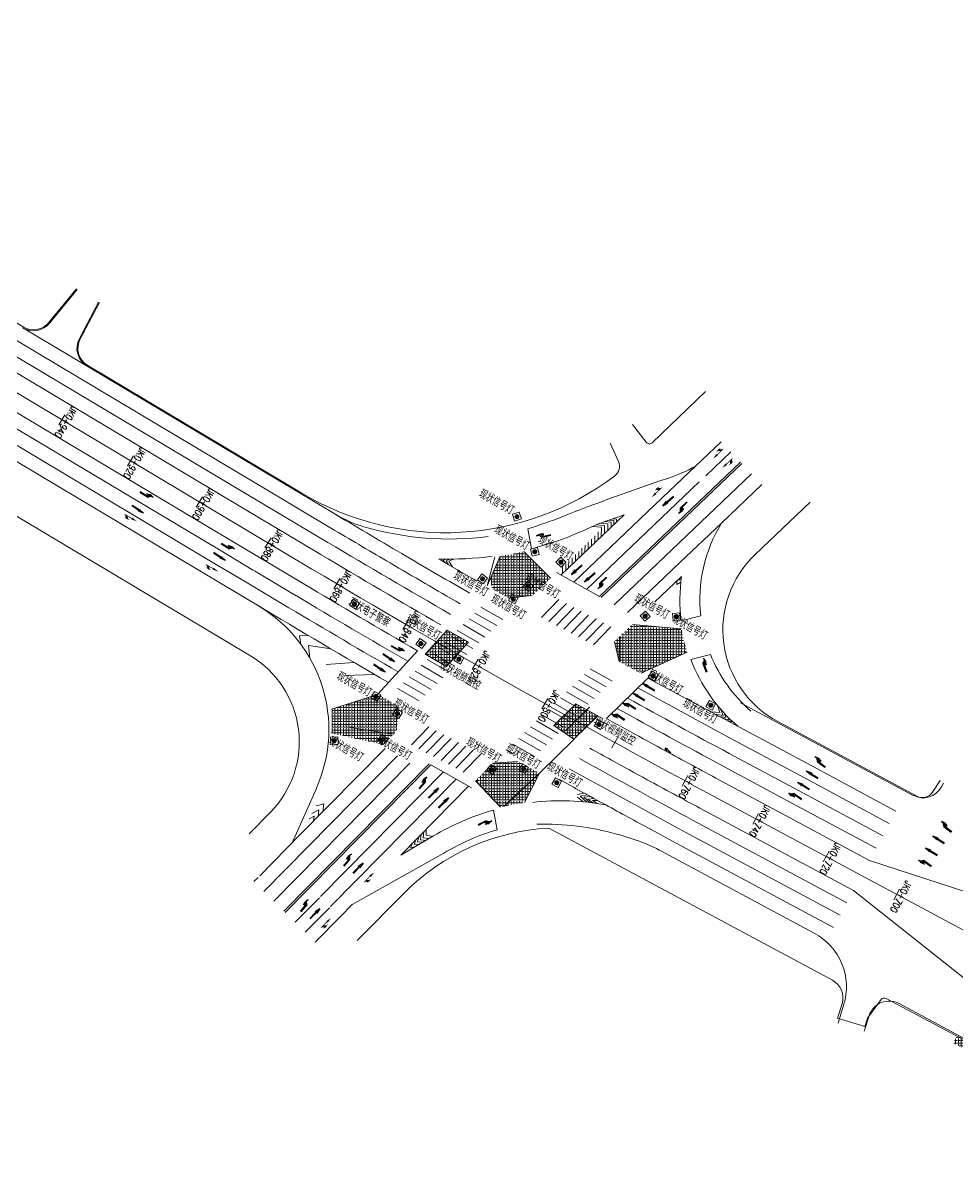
# Model space of a CAD drawing. Header units: millimetres. Extents: x 523446 to 528898, y 388189 to 392165.
# Drawn here: x 527887.4 to 528120.9, y 388960.8 to 389244 of the extents above; entities that cross this region are included whole.
import ezdxf
from ezdxf.enums import TextEntityAlignment as Align

# ---------------------------------------------------------------- set-up
doc = ezdxf.new("R2010")
doc.units = ezdxf.units.MM
doc.linetypes.add('ACAD_ISO04W100', pattern=[30, 24, -3, 0, -3])
doc.linetypes.add('CONTINOUS', pattern=[0])
for name, color, linetype, lineweight in [('0-现状交通设施2018', 7, 'Continuous', 0), ('0-现状信号灯', 7, 'Continuous', 40), ('xubx地面', 7, 'CONTINOUS', 40), ('人行横道', 7, 'Continuous', 30)]:
    doc.layers.add(name, color=color, linetype=linetype, lineweight=lineweight)
for name, color, linetype in [('JQDD-标注路线桩号', 7, 'Continuous'), ('MEDS道路平面中线-JQDD', 7, 'Continuous'), ('N', 3, 'Continuous'), ('xucdx', 6, 'Continuous'), ('xu人行横道', 7, 'CONTINOUS'), ('交通工程', 7, 'Continuous'), ('车行道边线', 5, 'ACAD_ISO04W100')]:
    doc.layers.add(name, color=color, linetype=linetype)
doc.layers.add('PP-COM', color=7, linetype='Continuous', plot=False)
doc.styles.add('HZTXT_S', font='TXT_S.shx', dxfattribs={"width": 0.75, "bigfont": 'HZTXT.shx'})
doc.styles.add('MEDS', font='TXT_S.SHX', dxfattribs={"width": 0.75, "bigfont": 'hztxt.shx'})
pattern_1 = [(0, (0, 0), (0, 0.6985), [0.508, -0.1905]), (90, (0, 0), (-0.6985, 4e-17), [0.508, -0.1905])]

# ---------------------------------------------------------------- blocks, each defined once
blk = doc.blocks.new('A$C400D5A37')
at = {"layer": 'N'}
blk.add_hatch(color=7, dxfattribs=at).paths.add_polyline_path([(1.25, 0), (0, 0.31), (0.78, 0.31), (1.64, 1.17), (4.68, 1.18), (4.69, 0.95), (2.34, 0.94), (1.72, 0.31), (2.42, 0.32)])
at = {"layer": 'N', "color": 7}
for p, q in [((0, 0.31), (0.78, 0.31)), ((1.25, 0), (0, 0.31)), ((1.64, 1.17), (0.78, 0.31)), ((2.42, 0.32), (1.25, 0)), ((1.64, 1.17), (4.68, 1.18)), ((2.34, 0.94), (1.72, 0.31)), ((1.72, 0.31), (2.42, 0.32)), ((2.34, 0.94), (4.69, 0.95))]:
    blk.add_line(p, q, dxfattribs=at)
blk = doc.blocks.new('A$C0B7F7BA9')
at = {"layer": 'N'}
blk.add_hatch(color=7, dxfattribs=at).paths.add_polyline_path([(2.85, 0.7), (2.82, 0.47), (0.03, 0.77), (0, 0.54), (2.8, 0.23), (2.77, 0), (4.67, 0.14)])
at = {"layer": 'N', "color": 7}
for p, q in [((2.8, 0.23), (0, 0.54)), ((2.82, 0.47), (0.03, 0.77)), ((2.28, 0.25), (2.52, 0.27)), ((2.98, 0.31), (2.75, 0.29)), ((4.67, 0.14), (2.77, 0)), ((4.67, 0.14), (2.85, 0.7))]:
    blk.add_line(p, q, dxfattribs=at)
blk = doc.blocks.new('A$C6C6F1A49')
blk.add_lwpolyline([(-13.4, 18.6), (-13.4, 12.4)])
at = {"layer": 'PP-COM'}
for p, q in [((-22.4, 10.6), (-20.1, 10.6)), ((-19, -2.9), (-22.4, 10.6)), ((-20.1, 10.6), (-20.1, 14.7)), ((-19, -2.9), (-15.6, 10.6)), ((-17.9, 10.6), (-17.9, 12.4)), ((-15.6, 10.6), (-17.9, 10.6))]:
    blk.add_line(p, q, dxfattribs=at)
for centre, radius, start, end in [((-15.6, 14.7), 4.5, 90, 180), ((-15.6, 12.4), 2.25, 90, 180), ((-15.6, 14.7), 4.5, 60, 90), ((-15.6, 12.4), 2.25, 0, 90)]:
    blk.add_arc(centre, radius, start, end, dxfattribs=at)
blk = doc.blocks.new('7')
at = {"layer": '0-现状信号灯', "linetype": 'Continuous', "lineweight": 0, "ltscale": 0.005}
for p, q in [((525414.9, 388753.36), (525416.62, 388753.9)), ((525415.44, 388751.64), (525414.9, 388753.36)), ((525415.94, 388753.28), (525415.56, 388752.55)), ((525416.18, 388753.26), (525415.71, 388752.36)), ((525416.37, 388753.15), (525415.92, 388752.27)), ((525416.51, 388752.92), (525416.18, 388752.28)), ((525416.62, 388753.9), (525417.16, 388752.19)), ((525417.16, 388752.19), (525415.44, 388751.64))]:
    blk.add_line(p, q, dxfattribs=at)
blk.add_ellipse((525416.02, 388752.77), major_axis=(0.365, 0.365), ratio=1, start_param=3.156470216024712, end_param=9.439655523204298, dxfattribs=at)

msp = doc.modelspace()

# ---------------------------------------------------------------- hatches: boundary and pattern name
at = {"layer": 'xu人行横道', "linetype": 'ByBlock', "lineweight": 0}
h = msp.add_hatch(dxfattribs=at)
h.set_pattern_fill('ANGLE', color=8, scale=0.1, style=0)
h.set_pattern_definition(pattern_1)
h.paths.add_polyline_path([(528012.63, 389111.88, -0.018314), (528006.73, 389110.74), (528004.22, 389105.06), (528004.66, 389102.62, 0.00048), (528008.8, 389100.25), (528014.72, 389100.9), (528019.27, 389105.23)])
h.paths.add_polyline_path([(528017.76, 389103.45), (528016.57, 389102.31), (528014.49, 389104.47), (528015.68, 389105.61)], flags=25)
h.paths.add_polyline_path([(528011.08, 389106.88), (528009.45, 389106.67), (528009.07, 389109.65), (528010.7, 389109.86)], flags=24)
h = msp.add_hatch(dxfattribs=at)
h.set_pattern_fill('ANGLE', color=8, scale=0.1, style=0)
h.set_pattern_definition(pattern_1)
h.paths.add_polyline_path([(528053.44, 389086.74, -0.019375), (528052.55, 389089.87), (528044.11, 389087.81), (528039.16, 389082.94), (528041.93, 389081.46)])
h.paths.add_polyline_path([(528051.98, 389092.56), (528039.77, 389093.69), (528037.5, 389091.53), (528044.11, 389087.81), (528052.55, 389089.87, -0.016374)])
h.paths.add_polyline_path([(528044.11, 389087.81), (528037.5, 389091.53), (528035.34, 389089.46, 0.011925), (528035.23, 389089.36), (528036.43, 389084.41), (528039.16, 389082.94)])
h = msp.add_hatch(dxfattribs=at)
h.set_pattern_fill('ANGLE', color=8, scale=0.1, style=0)
h.set_pattern_definition(pattern_1)
h.paths.add_polyline_path([(527993.43, 389092.28), (527998.75, 389089.21), (527993.24, 389083.15), (527987.93, 389086.22)])
h = msp.add_hatch(dxfattribs=at)
h.set_pattern_fill('ANGLE', color=8, scale=0.1, style=0)
h.set_pattern_definition([(0, (0, 0), (0, 0.6985), [0.508, -0.1905]), (90, (0, 0), (-0.6985, 4e-17), [0.508, -0.1905])])
h.paths.add_polyline_path([(527973.88, 389069.29), (527979.66, 389065.86), (527980.75, 389066.97), (527981.43, 389073.13, -0.000305), (527978.77, 389074.67)])
h.paths.add_polyline_path([(527973.88, 389069.29), (527978.77, 389074.67, -0.000305), (527976.11, 389076.2), (527976.08, 389076.17), (527964.58, 389072.48, -0.020295), (527964.65, 389069.48)])
h.paths.add_polyline_path([(527973.88, 389069.29), (527964.65, 389069.48, -0.020295), (527964.47, 389066.48), (527977.5, 389063.67), (527979.66, 389065.86)])
h = msp.add_hatch(dxfattribs=at)
h.set_pattern_fill('ANGLE', color=8, scale=0.1, style=0)
h.set_pattern_definition(pattern_1)
h.paths.add_polyline_path([(528025.58, 389073.8), (528031.12, 389070.83), (528025.12, 389064.98), (528020.13, 389068.44)])
h = msp.add_hatch(dxfattribs=at)
h.set_pattern_fill('ANGLE', color=8, scale=0.1, style=0)
h.set_pattern_definition(pattern_1)
h.paths.add_polyline_path([(528006.81, 389048.03, -0.024562), (528012.78, 389049.21), (528016.53, 389056.5), (528010.99, 389059.47), (528004.85, 389059.01), (528000.49, 389054.59)])
h.paths.add_polyline_path([(528011.19, 389054.3), (528010.03, 389055.48), (528012.17, 389057.58), (528013.33, 389056.4)], flags=24)
h = msp.add_hatch(dxfattribs=at)
h.set_pattern_fill('ANGLE', color=8, scale=0.1, style=0)
h.set_pattern_definition(pattern_1)
h.paths.add_polyline_path([(528155.18, 388970.24), (528156.12, 388972), (528120.87, 388990.91), (528119.93, 388989.14)])
at = {"layer": '交通工程', "linetype": 'ByBlock', "lineweight": 0}
for color, points in [(7, [(528059.91, 389135.09), (528061.1, 389135.89), (528060.97, 389136.01), (528062.48, 389137.49), (528062.36, 389137.61), (528062.19, 389137.45), (528061.53, 389137.46), (528061.91, 389137.82), (528061.12, 389137.38), (528060.61, 389136.56), (528061.03, 389136.97), (528061.69, 389136.96), (528060.85, 389136.14), (528060.73, 389136.26)]), (7, [(528062.2, 389132.78), (528063.04, 389133.93), (528063.16, 389133.8), (528064.71, 389135.24), (528064.83, 389135.11), (528064.66, 389134.95), (528064.63, 389134.28), (528065.02, 389134.64), (528064.54, 389133.87), (528063.69, 389133.41), (528064.12, 389133.81), (528064.14, 389134.47), (528063.28, 389133.67), (528063.4, 389133.54)]), (7, [(528044.55, 389125.43), (528045.74, 389126.22), (528045.62, 389126.35), (528047.13, 389127.82), (528047.01, 389127.95), (528046.84, 389127.78), (528046.18, 389127.79), (528046.55, 389128.16), (528045.76, 389127.71), (528045.25, 389126.89), (528045.67, 389127.3), (528046.33, 389127.29), (528045.5, 389126.47), (528045.37, 389126.6)]), (3, [(527915.86, 389119.45), (527914.78, 389120.38), (527914.69, 389120.23), (527912.86, 389121.28), (527912.77, 389121.13), (527912.98, 389121.01), (527913.15, 389120.37), (527912.69, 389120.64), (527913.34, 389119.99), (527914.27, 389119.73), (527913.76, 389120.02), (527913.59, 389120.66), (527914.6, 389120.07), (527914.51, 389119.92)]), (3, [(527915.86, 389119.45), (527914.78, 389120.38), (527914.69, 389120.23), (527912.86, 389121.28), (527912.77, 389121.13), (527912.98, 389121.01), (527913.15, 389120.37), (527912.69, 389120.64), (527913.34, 389119.99), (527914.27, 389119.73), (527913.76, 389120.02), (527913.59, 389120.66), (527914.6, 389120.07), (527914.51, 389119.92)]), (3, [(527915.86, 389119.45), (527914.78, 389120.38), (527914.69, 389120.23), (527912.86, 389121.28), (527912.77, 389121.13), (527912.98, 389121.01), (527913.15, 389120.37), (527912.69, 389120.64), (527913.34, 389119.99), (527914.27, 389119.73), (527913.76, 389120.02), (527913.59, 389120.66), (527914.6, 389120.07), (527914.51, 389119.92)]), (7, [(527915.86, 389119.45), (527914.78, 389120.38), (527914.69, 389120.23), (527912.86, 389121.28), (527912.77, 389121.13), (527912.98, 389121.01), (527913.15, 389120.37), (527912.69, 389120.64), (527913.34, 389119.99), (527914.27, 389119.73), (527913.76, 389120.02), (527913.59, 389120.66), (527914.6, 389120.07), (527914.51, 389119.92)]), (7, [(527936.22, 389106.89), (527935.14, 389107.82), (527935.05, 389107.67), (527933.22, 389108.72), (527933.13, 389108.57), (527933.34, 389108.45), (527933.51, 389107.81), (527933.05, 389108.08), (527933.7, 389107.43), (527934.62, 389107.17), (527934.12, 389107.46), (527933.95, 389108.1), (527934.96, 389107.52), (527934.87, 389107.36)]), (7, [(527975.19, 389031.73), (527974, 389030.94), (527974.12, 389030.81), (527972.61, 389029.34), (527972.73, 389029.22), (527972.9, 389029.38), (527973.56, 389029.37), (527973.18, 389029), (527973.98, 389029.45), (527974.49, 389030.27), (527974.07, 389029.86), (527973.4, 389029.87), (527974.24, 389030.69), (527974.37, 389030.56)]), (7, [(527964.41, 389020.34), (527963.22, 389019.55), (527963.34, 389019.42), (527961.83, 389017.95), (527961.95, 389017.82), (527962.12, 389017.99), (527962.79, 389017.98), (527962.41, 389017.61), (527963.2, 389018.05), (527963.71, 389018.88), (527963.29, 389018.47), (527962.63, 389018.48), (527963.47, 389019.29), (527963.59, 389019.17)])]:
    msp.add_hatch(color=color, dxfattribs=at).paths.add_polyline_path(points)

# ---------------------------------------------------------------- linework, layer by layer
at = {"layer": 'JQDD-标注路线桩号', "color": 7, "linetype": 'ByBlock', "lineweight": 0}
for p, q in [((527897.92, 389146.07), (527896.38, 389143.5)), ((527915.09, 389135.83), (527913.56, 389133.26)), ((527932.27, 389125.59), (527930.74, 389123.01)), ((527949.45, 389115.35), (527947.91, 389112.77)), ((527966.63, 389105.12), (527965.1, 389102.53)), ((527983.87, 389095), (527982.36, 389092.4)), ((528001.19, 389085.02), (527999.7, 389082.41)), ((528018.58, 389075.18), (528017.12, 389072.56)), ((528036.06, 389065.48), (528034.61, 389062.85)), ((528053.61, 389055.91), (528052.19, 389053.27)), ((528071.23, 389046.46), (528069.81, 389043.81)), ((528088.86, 389037.01), (528087.44, 389034.36)), ((528106.48, 389027.56), (528105.07, 389024.91))]:
    msp.add_line(p, q, dxfattribs=at)
at = {"layer": 'MEDS道路平面中线-JQDD', "color": 4, "linetype": 'ByBlock', "lineweight": 0}
for p, q in [((527959.66, 389107.51), (527730.75, 389244)), ((528188.4, 388981.93), (528058.58, 389051.54))]:
    msp.add_line(p, q, dxfattribs=at)
at = {"layer": 'MEDS道路平面中线-JQDD', "color": 233, "linetype": 'ByBlock', "lineweight": 0}
msp.add_arc((529239.98, 391254.79), 2500, 239.19424, 241.79934, dxfattribs=at)
at = {"layer": 'xubx地面', "color": 7, "linetype": 'ByBlock', "lineweight": 0}
for p, q in [((527942.69, 389122.58), (527768.77, 389226.28)), ((527938.34, 389115.28), (527763.56, 389219.49)), ((527894.13, 389168.98), (527900.99, 389177.38)), ((527906.35, 389174.21), (527901.54, 389165.14)), ((527965.66, 389121.11), (527903.49, 389158.18)), ((528061.9, 389139.3), (528055.53, 389133.22)), ((528056.45, 389129.26), (528028.3, 389102.44)), ((528072.08, 389128.62), (528061.98, 389119)), ((528047.18, 389125.27), (528025.11, 389104.23)), ((528037.7, 389121.07), (528021.92, 389106.03)), ((528032.18, 389119.15), (528037.7, 389121.07)), ((528031.99, 389117.95), (528029.63, 389118.13)), ((528032.75, 389118.36), (528030.66, 389118.57)), ((528033.59, 389118.8), (528031.63, 389118.95)), ((528031.99, 389117.95), (528031.91, 389115.55)), ((528032.75, 389118.36), (528032.76, 389116.34)), ((528034.42, 389119.25), (528032.81, 389119.36)), ((528033.59, 389118.8), (528033.6, 389117.14)), ((528035.12, 389119.62), (528033.82, 389119.72)), ((528034.42, 389119.25), (528034.43, 389117.94)), ((528035.76, 389119.96), (528034.73, 389120.03)), ((528035.12, 389119.62), (528035.13, 389118.62)), ((528035.76, 389119.96), (528035.76, 389119.22)), ((528014.53, 389112.6), (528013.57, 389117.57)), ((528030.36, 389115.79), (528030.37, 389114.07)), ((528031.16, 389116.84), (528031.18, 389114.85)), ((528027.11, 389112.71), (528027.12, 389110.99)), ((528027.92, 389113.47), (528027.86, 389111.69)), ((528028.7, 389114.2), (528028.71, 389112.48)), ((528029.53, 389115), (528029.54, 389113.28)), ((528023.86, 389109.61), (528023.8, 389107.83)), ((528024.65, 389110.34), (528024.66, 389108.62)), ((528025.48, 389111.14), (528025.49, 389109.42)), ((528026.31, 389111.93), (528026.32, 389110.21)), ((528031.49, 389100.65), (528020.78, 389106.67)), ((528022.3, 389108.12), (528022.27, 389106.36)), ((528023.06, 389108.84), (528023.07, 389107.13)), ((528051.93, 389094.61), (528056.82, 389095.83)), ((527976.08, 389076.17), (527986.02, 389087.1)), ((527970.2, 389084.16), (527963.24, 389083.64)), ((528054.36, 389084.91), (528059.25, 389086.14)), ((527975.32, 389081.17), (527967.85, 389080.95)), ((528033.28, 389070.15), (528043.59, 389080.28)), ((528068.85, 389066.74), (528043.59, 389080.28)), ((528082.91, 389055.23), (528065.55, 389064.54)), ((528081.26, 389052.15), (528063.9, 389061.45)), ((527999.5, 389052.85), (527989.37, 389058.62)), ((527992.51, 389056.83), (527961.81, 389025.67)), ((528079.6, 389049.06), (528062.24, 389058.37)), ((527995.66, 389055.04), (527964.31, 389023.21)), ((528098.97, 389034.7), (528060.59, 389055.29)), ((528005.01, 389047.29), (528005.97, 389042.37)), ((528094.95, 389027.21), (528056.57, 389047.79)), ((528085.18, 389016.57), (528047.9, 389036.56)), ((527946.19, 389030.47), (527945.17, 389029.43)), ((527969.72, 389023.72), (527966.8, 389020.75)), ((527966.8, 389020.75), (527960.48, 389014.34)), ((528177.18, 388961), (528106.38, 388998.96)), ((528092.52, 388998.56), (528091.12, 388994.09)), ((528098.89, 388995.91), (528097.67, 388992.03))]:
    msp.add_line(p, q, dxfattribs=at)
at = {"layer": 'xubx地面', "color": 7, "linetype": 'ByBlock', "lineweight": 0, "ltscale": 5}
for p, q in [((527936.55, 389112.27), (527761.77, 389216.49)), ((527934.76, 389109.26), (527759.97, 389213.48)), ((527946.28, 389128.59), (527816.85, 389205.76)), ((527944.49, 389125.58), (527815.06, 389202.76)), ((527903.49, 389158.18), (527887.38, 389167.79)), ((527946.31, 389098.3), (527868.12, 389144.92)), ((528064.32, 389136.76), (528058.09, 389130.83)), ((528055.53, 389133.22), (528047.18, 389125.27)), ((528069.49, 389131.33), (528035.14, 389098.59)), ((527965.42, 389117.18), (527946.28, 389128.59)), ((527944.49, 389125.58), (527963.63, 389114.17)), ((528061.98, 389119), (528051.62, 389109.12)), ((527945.08, 389107.18), (527936.55, 389112.27)), ((527942.8, 389104.47), (527934.76, 389109.26)), ((528084.56, 389058.31), (528068.85, 389066.74)), ((527981.05, 389060.86), (527947.66, 389026.98)), ((527984.14, 389059.02), (527950.15, 389024.52)), ((528105.59, 389047.04), (528084.56, 389058.31)), ((528103.93, 389043.96), (528082.91, 389055.23)), ((528102.28, 389040.87), (528081.26, 389052.15)), ((528100.62, 389037.79), (528079.6, 389049.06)), ((528093.3, 389024.13), (528054.92, 389044.71)), ((528091.65, 389021.04), (528053.26, 389041.63)), ((527956.73, 389041.17), (527946.6, 389030.89)), ((528089.99, 389017.96), (528051.61, 389038.54)), ((527961.52, 389025.37), (527955.5, 389019.26)), ((527964.01, 389022.91), (527957.99, 389016.8))]:
    msp.add_line(p, q, dxfattribs=at)
at = {"layer": 'xubx地面', "color": 2, "linetype": 'ByBlock', "lineweight": 0}
for p, q in [((528066.73, 389134.23), (528031.49, 389100.65)), ((528067.08, 389133.87), (528031.95, 389100.39)), ((527988.92, 389058.87), (527952.65, 389022.06)), ((527989.37, 389058.62), (527953, 389021.71))]:
    msp.add_line(p, q, dxfattribs=at)
at = {"layer": 'xubx地面', "linetype": 'ByBlock', "lineweight": 0}
for p, q in [((527961.84, 389111.16), (527942.69, 389122.58)), ((527957.48, 389103.86), (527938.34, 389115.28)), ((527992.37, 389110.03), (527991.95, 389109.87)), ((527991.95, 389109.87), (527992.26, 389109.5)), ((527993.03, 389110.02), (527992.44, 389109.74)), ((527992.44, 389109.74), (527993.07, 389109.02)), ((527994, 389110.01), (527993.16, 389109.55)), ((527993.16, 389109.55), (527993.81, 389108.59)), ((527995.08, 389110.01), (527993.89, 389109.45)), ((527993.89, 389109.45), (527994.78, 389108.03)), ((527955.69, 389100.86), (527945.31, 389107.04)), ((528051.62, 389109.12), (528038.55, 389096.67)), ((527953.9, 389097.85), (527942.8, 389104.47)), ((528052.01, 389105.69), (528045.35, 389099.35)), ((528050.91, 389104.65), (528050.86, 389103.64)), ((528050.86, 389103.64), (528051.83, 389104.25)), ((528051.55, 389105.26), (528051.51, 389104.76)), ((528051.51, 389104.76), (528051.91, 389104.94)), ((528061.58, 389071.67), (528060.97, 389073.49)), ((528062.38, 389070.94), (528061.65, 389072.72)), ((528109.88, 389050.98), (528066.76, 389074.1)), ((528059.42, 389071.8), (528061.58, 389071.67)), ((528060.34, 389071.3), (528062.38, 389070.94)), ((528061.51, 389070.68), (528063.1, 389070.41)), ((528062.36, 389070.22), (528063.88, 389069.8)), ((528063.1, 389070.41), (528062.67, 389071.53)), ((528063.88, 389069.8), (528063.43, 389070.73)), ((528064.49, 389069.34), (528064.19, 389069.97)), ((528063.5, 389069.61), (528064.49, 389069.34)), ((527977.95, 389062.7), (527956.73, 389041.17)), ((527998.81, 389053.24), (527981.84, 389036.02)), ((528117.46, 389054.01), (528116.99, 389053.13)), ((527954.69, 389039.1), (527960.76, 389052.73)), ((528027.69, 389051.53), (528025.99, 389051.19)), ((528026.04, 389050.51), (528027.41, 389049.36)), ((528028.42, 389051.13), (528026.68, 389050.78)), ((528026.68, 389050.78), (528028.35, 389049.27)), ((528029.19, 389050.71), (528027.58, 389050.54)), ((528027.58, 389050.54), (528029.1, 389049.18)), ((528030.21, 389050.15), (528028.63, 389050.05)), ((528028.63, 389050.05), (528029.85, 389049.09)), ((527961.41, 389047.36), (527959.66, 389046.47)), ((527962.59, 389048.86), (527960.7, 389048.34)), ((527961.19, 389045.7), (527961.41, 389047.36)), ((527962.34, 389046.87), (527962.59, 389048.86)), ((528031.11, 389049.66), (528029.73, 389049.67)), ((528029.73, 389049.67), (528030.93, 389048.94)), ((527960.19, 389045.8), (527958.93, 389045.15)), ((527960.04, 389044.53), (527960.19, 389045.8)), ((527987.6, 389041.87), (527987.48, 389040.33)), ((527988.22, 389042.49), (527988.18, 389041.01)), ((527990.03, 389040.83), (527981.84, 389036.02)), ((527984.85, 389039.08), (527984.31, 389037.93)), ((527985.57, 389039.81), (527985.27, 389038.73)), ((527985.27, 389038.73), (527986.54, 389038.78)), ((527986.34, 389040.59), (527986.02, 389039.35)), ((527986.02, 389039.35), (527987.38, 389039.27)), ((527986.99, 389041.25), (527986.76, 389039.88)), ((527986.76, 389039.88), (527988.15, 389039.72)), ((527987.48, 389040.33), (527988.94, 389040.19)), ((527988.18, 389041.01), (527989.87, 389040.73)), ((527992.6, 389036.54), (527969.72, 389023.72)), ((527984.31, 389037.93), (527985.37, 389038.09)), ((528138.8, 389021.77), (528098.97, 389034.7)), ((528127.77, 389001.2), (528094.95, 389027.21))]:
    msp.add_line(p, q, dxfattribs=at)
at = {"layer": 'xubx地面', "color": 7, "linetype": 'ByBlock', "lineweight": 0}
for points in [[(527956.92, 389088.65), (527956.52, 389090.8), (527958.7, 389090.93)], [(527959.11, 389085.27), (527958.78, 389088.38), (527964.43, 389087.55)]]:
    msp.add_lwpolyline(points, dxfattribs=at)
for centre, radius, start, end in [((527890.06, 389172.3), 5.25, 239.1942, 320.8099), ((527906.18, 389162.68), 5.25, 152.0633, 239.1942), ((528034.95, 389170.68), 42.74, 288.5037, 298.7773), ((528223.07, 388608.59), 550, 108.5037, 111.4267), ((527981.02, 389146.88), 30, 239.1942, 253.7475), ((527994.11, 389191.76), 76.75, 253.7475, 277.1902), ((527977.18, 389235.15), 123.09, 287.1935, 291.4267), ((527994.11, 389191.76), 81.75, 284.4657, 295.4044), ((528042.05, 389090.81), 30, 109.1961, 115.4044), ((528093.35, 389099.84), 36.75, 148.5901, 186.2646), ((529239.98, 391254.79), 2495.75, 239.19424, 239.99387), ((529239.98, 391254.79), 2504.25, 239.19424, 239.95152), ((528093.35, 389099.84), 41.75, 171.9459, 187.2059), ((529240, 391254.81), 2514.78, 239.0265, 239.89962), ((529239.98, 391254.79), 2507.75, 239.19424, 239.93417), ((529239.98, 391254.79), 2511.25, 239.19424, 239.91687), ((528093.35, 389099.84), 41.75, 200.9624, 229.2338), ((528093.35, 389099.84), 36.75, 201.9038, 229.2338), ((529239.98, 391254.79), 2485.25, 241.15765, 241.79934), ((529239.98, 391254.79), 2492.25, 241.10949, 241.79934), ((529239.98, 391254.79), 2488.75, 241.13354, 241.79934), ((529239.98, 391254.79), 2495.75, 241.08552, 241.20682), ((529239.98, 391254.79), 2504.25, 241.08457, 241.22465), ((529239.98, 391254.79), 2495.75, 241.44565, 241.79934), ((529239.98, 391254.79), 2514.75, 241.01332, 241.31919), ((529239.98, 391254.79), 2504.25, 241.45819, 241.79934), ((528021.79, 388987.87), 61.75, 105.7685, 120.9476), ((528021.79, 388987.87), 61.75, 79.4643, 96.4797), ((528021.79, 388987.87), 56.75, 106.1787, 120.9476), ((528017.74, 388977.17), 66.63, 74.2998, 91.5942), ((528021.79, 388987.87), 55.25, 61.7993, 75.3355), ((528077.97, 389003.13), 15.25, 342.558, 61.7993), ((528103.9, 388994.33), 5.25, 61.7993, 162.558)]:
    msp.add_arc(centre, radius, start, end, dxfattribs=at)
at = {"layer": 'xubx地面', "color": 7, "linetype": 'ByBlock', "lineweight": 0, "ltscale": 5}
for centre, radius, start, end in [((529242.22, 391258.66), 2489.73, 239.15628, 239.62249), ((529239.98, 391254.79), 2488.75, 239.19424, 239.56265), ((529239.98, 391254.79), 2492.25, 239.19424, 240.01139), ((529242.22, 391258.66), 2489.73, 239.62249, 240.04639), ((529239.98, 391254.79), 2488.75, 239.56265, 240.02896), ((529239.98, 391254.79), 2495.75, 241.20682, 241.44565), ((529239.98, 391254.79), 2507.75, 241.06075, 241.79934), ((529239.98, 391254.79), 2504.25, 241.22465, 241.45819), ((529239.98, 391254.79), 2511.25, 241.037, 241.79934), ((529239.98, 391254.79), 2514.75, 241.31919, 241.60895), ((529239.98, 391254.79), 2514.75, 241.60895, 241.79934)]:
    msp.add_arc(centre, radius, start, end, dxfattribs=at)
at = {"layer": 'xubx地面', "linetype": 'ByBlock', "lineweight": 0}
for centre, radius, start, end in [((527994.11, 389191.76), 81.75, 268.0275, 277.4527), ((529242.22, 391258.66), 2486.23, 239.79172, 240.04639), ((527927.88, 389067.38), 36, 335.9905, 59.1942), ((528112.36, 389055.61), 5.25, 241.7993, 331.7993)]:
    msp.add_arc(centre, radius, start, end, dxfattribs=at)
at = {"layer": 'xucdx', "linetype": 'ByBlock', "lineweight": 0}
msp.add_lwpolyline([(528117.24, 389054.13), (528117.24, 389054.13)], dxfattribs=at)
at = {"layer": 'xu人行横道', "linetype": 'ByBlock', "lineweight": 0}
for points in [[(528003.45, 389103.32), (528006.73, 389110.74)], [(528003.45, 389103.32), (528005.36, 389110.6)], [(528012.63, 389111.88), (528019.27, 389105.23)], [(528014.72, 389100.9), (528008.8, 389100.25)], [(528051.98, 389092.56), (528039.77, 389093.69)], [(528036.5, 389090.57), (528036.42, 389084.45)], [(528035.23, 389089.36), (528036.42, 389084.45)], [(528041.93, 389081.46), (528053.44, 389086.74)], [(528041.93, 389081.46), (528053.44, 389086.74)], [(527976.08, 389076.17), (527964.58, 389072.48)], [(528029.02, 389072.97), (528023.04, 389067.1)], [(527968.58, 389068.03), (527980.02, 389066.23)], [(528004.85, 389059.01), (528010.99, 389059.47)], [(528007.59, 389048.22), (528016.53, 389056.5)], [(528012.78, 389049.21), (528016.53, 389056.5)], [(528000.49, 389054.59), (528006.81, 389048.03)]]:
    msp.add_lwpolyline(points, dxfattribs=at)
for points in [[(527993.43, 389092.28), (527998.75, 389089.21), (527993.24, 389083.15), (527987.93, 389086.22)], [(527993.43, 389092.28), (527998.75, 389089.21), (527993.24, 389083.15), (527987.93, 389086.22)], [(528025.58, 389073.8), (528031.12, 389070.83), (528025.12, 389064.98), (528020.13, 389068.44)], [(528025.58, 389073.8), (528031.12, 389070.83), (528025.12, 389064.98), (528020.13, 389068.44)]]:
    msp.add_lwpolyline(points, close=True, dxfattribs=at)
at = {"layer": 'xu人行横道', "color": 5, "linetype": 'ByBlock', "lineweight": 0}
msp.add_lwpolyline([(528016.55, 389056.52), (528025.14, 389064.96)], dxfattribs=at)
at = {"layer": '人行横道', "linetype": 'ByBlock', "lineweight": 0}
for points in [[(528017.04, 389095.38), (528021.39, 389099.87)], [(528018.88, 389094.42), (528023.24, 389098.91)], [(528000.4, 389096.53), (528005.83, 389093.43)], [(528001.9, 389097.98), (528007.32, 389094.89)], [(528020.73, 389093.45), (528025.09, 389097.94)], [(528022.58, 389092.48), (528026.94, 389096.97)], [(528024.43, 389091.52), (528028.79, 389096.01)], [(527997.42, 389093.62), (528002.85, 389090.53)], [(527998.91, 389095.07), (528004.34, 389091.98)], [(528026.28, 389090.55), (528030.64, 389095.04)], [(528028.13, 389089.58), (528032.49, 389094.07)], [(528029.98, 389088.62), (528034.34, 389093.11)], [(527994.44, 389090.72), (527999.86, 389087.63)], [(527995.93, 389092.17), (528001.36, 389089.08)], [(527991.45, 389087.81), (527996.88, 389084.72)], [(527992.94, 389089.27), (527998.37, 389086.18)], [(527988.47, 389084.91), (527993.9, 389081.82)], [(527989.96, 389086.36), (527995.39, 389083.27)], [(527985.49, 389082.01), (527990.91, 389078.92)], [(527986.98, 389083.46), (527992.4, 389080.37)], [(528027.73, 389081.17), (528033.15, 389078.08)], [(528029.22, 389082.62), (528034.65, 389079.53)], [(527982.5, 389079.1), (527987.93, 389076.01)], [(527983.99, 389080.56), (527989.42, 389077.46)], [(528024.74, 389078.27), (528030.17, 389075.18)], [(528026.24, 389079.72), (528031.66, 389076.63)], [(527981.01, 389077.65), (527986.44, 389074.56)], [(528023.25, 389076.82), (528028.68, 389073.73)], [(528020.27, 389073.91), (528025.7, 389070.82)], [(528021.76, 389075.37), (528027.19, 389072.27)], [(528017.28, 389071.01), (528022.71, 389067.92)], [(528018.78, 389072.46), (528024.2, 389069.37)], [(527984.52, 389063.57), (527988.88, 389068.06)], [(527986.37, 389062.6), (527990.73, 389067.09)], [(528014.3, 389068.11), (528019.73, 389065.02)], [(528015.79, 389069.56), (528021.22, 389066.47)], [(527988.22, 389061.64), (527992.58, 389066.13)], [(527990.07, 389060.67), (527994.43, 389065.16)], [(527991.92, 389059.7), (527996.27, 389064.19)], [(528011.32, 389065.2), (528016.74, 389062.11)], [(528012.81, 389066.65), (528018.24, 389063.56)], [(527993.76, 389058.74), (527998.12, 389063.23)], [(527995.61, 389057.77), (527999.97, 389062.26)], [(527997.46, 389056.8), (528001.82, 389061.29)], [(528008.33, 389062.3), (528009.94, 389061.38)], [(528009.82, 389063.75), (528015.25, 389060.66)]]:
    msp.add_lwpolyline(points, dxfattribs=at)
at = {"layer": '车行道边线', "color": 5, "linetype": 'ByBlock', "lineweight": 0}
for p, q in [((527944.29, 389085.82), (527783.53, 389181.68)), ((527893.94, 389169.14), (527900.79, 389177.54)), ((527887.5, 389168), (527879.06, 389173.03)), ((527906.57, 389174.09), (527901.77, 389165.03)), ((527893.94, 389169.14), (527895.59, 389171.16)), ((527902.8, 389166.97), (527901.77, 389165.03)), ((527957.17, 389126.46), (527903.62, 389158.39)), ((528044.64, 389139.08), (528058.03, 389151.84)), ((528039.76, 389143.64), (528043.15, 389139.19)), ((528036.24, 389134.41), (528034.21, 389138.97)), ((528070.4, 389111.14), (528084.13, 389124.22)), ((528110.79, 389050.78), (528076.05, 389069.4)), ((528114.71, 389051.77), (528116.61, 389054.65)), ((527949.3, 389046.8), (527943.94, 389041.36)), ((528089.7, 389004.78), (528018.82, 389042.79)), ((527982.61, 389026.47), (527971, 389014.68)), ((528101.86, 388999.95), (528098.45, 388995.32)), ((528177.01, 388960.8), (528103.13, 389000.24)), ((528091, 388995.29), (528092.12, 388998.9)), ((528097.78, 388993.2), (528091, 388995.29)), ((528098.45, 388995.32), (528097.78, 388993.2))]:
    msp.add_line(p, q, dxfattribs=at)
for centre, radius, start, end in [((527890.06, 389172.3), 5, 239.1942, 320.8099), ((527906.18, 389162.68), 5, 152.0633, 239.1942), ((528043.95, 389139.8), 1, 217.3023, 313.6201), ((528033.5, 389133.19), 3, 307.1642, 23.9176), ((527993.02, 389186.58), 70, 239.1942, 307.1642), ((528088.34, 389092.32), 26, 133.6201, 241.7993), ((527931.49, 389064.35), 25, 315.4232, 59.1942), ((528112.21, 389053.42), 3, 241.7993, 326.5794), ((528021.79, 388987.87), 55, 93.0899, 135.4232), ((528087.34, 389000.38), 5, 342.8558, 61.7993), ((528102.66, 388999.36), 1, 61.9051, 143.6517)]:
    msp.add_arc(centre, radius, start, end, dxfattribs=at)

# ---------------------------------------------------------------- block references
at = {"layer": '0-现状交通设施2018', "color": 6, "linetype": 'ByBlock', "lineweight": 0}
msp.add_blockref('7', (2594.86, 367.83), dxfattribs=at)
for p, rotation in [((-27845.14, 45295.23), 355.2404903345894), ((257906.21, -206061.55), 29.09172598407021), ((338961.08, -236557.91), 36.69049014055975), ((292468.06, -220576.21), 32.37873041257679), ((420424.83, -255582.98), 44.02818633505466), ((366520.69, -244245.36), 39.20140324339091), ((200636.4, -176585.85), 23.44093897389493), ((-59734.35, 103264.49), 349.4354046025722), ((326142.07, -232561.64), 35.51425159305588), ((420411.23, -255597.99), 44.02818633505466), ((420459.77, -255602.2), 44.02818633505466), ((399798.93, -251831.02), 42.1929071052523), ((402434.51, -252355.73), 42.42794401364881), ((420474.16, -255609.51), 44.02818633505466), ((420446.21, -255614.32), 44.02818633505466), ((-77759.92, 143529), 345.5680141813547), ((276634.28, -214273.6), 30.88645686516799), ((304655.73, -225194.97), 33.52062830702334), ((402466.05, -252369.49), 42.42794401364881), ((420435.68, -255628.86), 44.02818633505466)]:
    msp.add_blockref('7', p, dxfattribs=dict(at, rotation=rotation))
at = {"layer": '交通工程', "linetype": 'ByBlock', "lineweight": 0}
for name, p, xscale, yscale, zscale, rotation in [('A$C400D5A37', (527920.11, 389125.62), 0.7499999999749548, 0.7499999999749548, 0.7499999999749548, 149.5454231828934), ('A$C400D5A37', (527920.11, 389125.62), 0.7499999999247781, 0.7499999999247781, 0.7499999999247781, 149.5454231806396), ('A$C400D5A37', (527920.11, 389125.62), 0.7499999999247781, 0.7499999999247781, 0.7499999999247781, 149.5454231806396), ('A$C400D5A37', (527920.11, 389125.62), 0.7499999999247781, 0.7499999999247781, 0.7499999999247781, 149.5454231806396), ('A$C0B7F7BA9', (528049.67, 389125.96), 0.7500000000167288, 0.7500000000167288, 0.7500000000167288, 226.9379286993411), ('A$C400D5A37', (528051.39, 389121.25), 0.7500000000018853, 0.7500000000018853, 0.7500000000018853, 43.41084062161316), ('A$C400D5A37', (528051.39, 389121.25), 0.7500000000018853, 0.7500000000018853, 0.7500000000018853, 43.41084062161316), ('A$C400D5A37', (528051.39, 389121.25), 0.7500000000018853, 0.7500000000018853, 0.7500000000018853, 43.41084062161316), ('A$C400D5A37', (528051.39, 389121.25), 0.7500000000018853, 0.7500000000018853, 0.7500000000018853, 43.41084062161316), ('A$C0B7F7BA9', (527914.43, 389122.92), 0.7500000000180179, 0.7500000000180179, 0.7500000000180179, 333.1047784292246), ('A$C0B7F7BA9', (527914.43, 389122.92), 0.7500000000311834, 0.7500000000311834, 0.7500000000311834, 333.1047784272417), ('A$C0B7F7BA9', (527914.43, 389122.92), 0.7500000000311834, 0.7500000000311834, 0.7500000000311834, 333.1047784272417), ('A$C0B7F7BA9', (527914.43, 389122.92), 0.7500000000311834, 0.7500000000311834, 0.7500000000311834, 333.1047784272417), ('A$C400D5A37', (528015.74, 389116.04), -0.749999999903859, 0.75, 0.75, 192.7136498857952), ('A$C400D5A37', (527940.43, 389112.7), 0.7499999999247781, 0.7499999999247781, 0.7499999999247781, 149.5454231806396), ('A$C0B7F7BA9', (527934.87, 389111.15), 0.7500000000311834, 0.7500000000311834, 0.7500000000311834, 333.1047784272417), ('A$C0B7F7BA9', (528026.81, 389108.8), 0.7500000000167288, 0.7500000000167288, 0.7500000000167288, 226.9379286993411), ('A$C0B7F7BA9', (528030.06, 389106.91), 0.7500000000167288, 0.7500000000167288, 0.7500000000167288, 226.9379286993411), ('A$C400D5A37', (528031.25, 389102.45), 0.7500000000018853, 0.7500000000018853, 0.7500000000018853, 43.41084062161316), ('A$C400D5A37', (528031.25, 389102.45), 0.7500000000018853, 0.7500000000018853, 0.7500000000018853, 43.41084062161316), ('A$C400D5A37', (528031.25, 389102.45), 0.7500000000018853, 0.7500000000018853, 0.7500000000018853, 43.41084062161316), ('A$C400D5A37', (528031.25, 389102.45), 0.7500000000018853, 0.7500000000018853, 0.7500000000018853, 43.41084062161316), ('A$C400D5A37', (527982.94, 389087.19), 0.7499999999247781, 0.7499999999247781, 0.7499999999247781, 149.5454231806396), ('A$C0B7F7BA9', (527977.2, 389085.79), 0.7500000000311834, 0.7500000000311834, 0.7500000000311834, 333.1047784272417), ('A$C400D5A37', (528057.75, 389085.35), -0.7500000000246492, 0.7499999999708962, 0.75, 110.7419142221818), ('A$C0B7F7BA9', (527974.86, 389083.22), 0.7500000000311834, 0.7500000000311834, 0.7500000000311834, 333.1047784272417), ('A$C0B7F7BA9', (528045.5, 389077.63), 0.7500000000551055, 0.7500000000551055, 0.7500000000551055, 155.3301596766143), ('A$C0B7F7BA9', (528043.02, 389075.18), 0.7500000000551055, 0.7500000000551055, 0.7500000000551055, 155.3301596766143), ('A$C400D5A37', (528037.2, 389073.95), 0.7499999999837247, 0.7499999999837247, 0.7499999999837247, 324.9368387419491), ('A$C400D5A37', (528037.2, 389073.95), 0.7499999999528001, 0.7499999999528001, 0.7499999999528001, 324.9368387375748), ('A$C400D5A37', (528037.2, 389073.95), 0.7499999999528001, 0.7499999999528001, 0.7499999999528001, 324.9368387375748), ('A$C400D5A37', (528037.2, 389073.95), 0.7499999999528001, 0.7499999999528001, 0.7499999999528001, 324.9368387375748), ('A$C400D5A37', (528034.42, 389071.22), 0.7499999999837247, 0.7499999999837247, 0.7499999999837247, 324.9368387419491), ('A$C400D5A37', (528034.42, 389071.22), 0.7499999999528001, 0.7499999999528001, 0.7499999999528001, 324.9368387375748), ('A$C400D5A37', (528034.42, 389071.22), 0.7499999999528001, 0.7499999999528001, 0.7499999999528001, 324.9368387375748), ('A$C400D5A37', (528034.42, 389071.22), 0.7499999999528001, 0.7499999999528001, 0.7499999999528001, 324.9368387375748), ('A$C6C6F1A49', (528049.86, 389063.02), 0.07813333332435873, 0.07813333332435873, 0.07813333332435873, 61.48356665744886), ('A$C400D5A37', (528085.56, 389060.78), -0.7500000000220935, 0.7499999999417923, 0.75, 143.4712724340299), ('A$C400D5A37', (528085.56, 389060.78), -0.7499999999926438, 0.7499999999417923, 0.75, 143.4712724295965), ('A$C400D5A37', (528085.56, 389060.78), -0.7499999999926438, 0.7499999999417923, 0.75, 143.4712724295965), ('A$C400D5A37', (528085.56, 389060.78), -0.7499999999926438, 0.7499999999417923, 0.75, 143.4712724295965), ('A$C400D5A37', (527988.22, 389055.79), 0.7499999999881327, 0.7499999999881327, 0.7499999999881327, 227.7526030348132), ('A$C400D5A37', (527988.22, 389055.79), 0.7499999999881327, 0.7499999999881327, 0.7499999999881327, 227.7526030348132), ('A$C400D5A37', (527988.22, 389055.79), 0.7499999999881327, 0.7499999999881327, 0.7499999999881327, 227.7526030348132), ('A$C400D5A37', (527988.22, 389055.79), 0.7499999999881327, 0.7499999999881327, 0.7499999999881327, 227.7526030348132), ('A$C0B7F7BA9', (528086.34, 389055.74), 0.7500000000551055, 0.7500000000551055, 0.7500000000551055, 155.3301596766143), ('A$C0B7F7BA9', (528086.34, 389055.74), 0.7500000000551055, 0.7500000000551055, 0.7500000000551055, 155.3301596766143), ('A$C0B7F7BA9', (528086.34, 389055.74), 0.7500000000551055, 0.7500000000551055, 0.7500000000551055, 155.3301596766143), ('A$C0B7F7BA9', (528086.34, 389055.74), 0.7500000000551055, 0.7500000000551055, 0.7500000000551055, 155.3301596766143), ('A$C0B7F7BA9', (527989.17, 389049.99), 0.7500000001187855, 0.7500000001187855, 0.7500000001187855, 51.41233960094185), ('A$C0B7F7BA9', (527989.17, 389049.99), 0.7500000001187855, 0.7500000001187855, 0.7500000001187855, 51.41233960094185), ('A$C0B7F7BA9', (527989.17, 389049.99), 0.7500000001187855, 0.7500000001187855, 0.7500000001187855, 51.41233960094185), ('A$C0B7F7BA9', (527989.17, 389049.99), 0.7500000001187855, 0.7500000001187855, 0.7500000001187855, 51.41233960094185), ('A$C0B7F7BA9', (528084.19, 389052.93), 0.7500000000551055, 0.7500000000551055, 0.7500000000551055, 155.3301596766143), ('A$C0B7F7BA9', (528084.19, 389052.93), 0.7500000000551055, 0.7500000000551055, 0.7500000000551055, 155.3301596766143), ('A$C0B7F7BA9', (528084.19, 389052.93), 0.7500000000551055, 0.7500000000551055, 0.7500000000551055, 155.3301596766143), ('A$C0B7F7BA9', (528084.19, 389052.93), 0.7500000000551055, 0.7500000000551055, 0.7500000000551055, 155.3301596766143), ('A$C0B7F7BA9', (527991.65, 389047.55), 0.7500000001187855, 0.7500000001187855, 0.7500000001187855, 51.41233960094185), ('A$C0B7F7BA9', (527991.65, 389047.55), 0.7500000001187855, 0.7500000001187855, 0.7500000001187855, 51.41233960094185), ('A$C0B7F7BA9', (527991.65, 389047.55), 0.7500000001187855, 0.7500000001187855, 0.7500000001187855, 51.41233960094185), ('A$C0B7F7BA9', (527991.65, 389047.55), 0.7500000001187855, 0.7500000001187855, 0.7500000001187855, 51.41233960094185), ('A$C400D5A37', (528078.67, 389051.42), 0.7499999999837247, 0.7499999999837247, 0.7499999999837247, 324.9368387419491), ('A$C400D5A37', (528078.67, 389051.42), 0.7499999999528001, 0.7499999999528001, 0.7499999999528001, 324.9368387375748), ('A$C400D5A37', (528078.67, 389051.42), 0.7499999999528001, 0.7499999999528001, 0.7499999999528001, 324.9368387375748), ('A$C400D5A37', (528078.67, 389051.42), 0.7499999999528001, 0.7499999999528001, 0.7499999999528001, 324.9368387375748), ('A$C400D5A37', (528004.69, 389044.39), -0.7499999999664365, 0.7499999999708962, 0.75, 26.07934643454643), ('A$C400D5A37', (528004.69, 389044.39), -0.7499999999664365, 0.75, 0.75, 26.07934643454643), ('A$C400D5A37', (528004.69, 389044.39), -0.7499999999664365, 0.75, 0.75, 26.07934643454643), ('A$C400D5A37', (528004.69, 389044.39), -0.7499999999664365, 0.7499999999417923, 0.75, 26.07934643454643), ('A$C400D5A37', (528117.11, 389044.62), -0.7500000000220935, 0.7499999999417923, 0.75, 143.4712724340299), ('A$C400D5A37', (528117.11, 389044.62), -0.7499999999926438, 0.7499999999417923, 0.75, 143.4712724295965), ('A$C400D5A37', (528117.11, 389044.62), -0.7499999999926438, 0.7499999999417923, 0.75, 143.4712724295965), ('A$C400D5A37', (528117.11, 389044.62), -0.7499999999926438, 0.7499999999417923, 0.75, 143.4712724295965), ('A$C0B7F7BA9', (528117.93, 389039.49), 0.7500000000551055, 0.7500000000551055, 0.7500000000551055, 155.3301596766143), ('A$C0B7F7BA9', (528117.93, 389039.49), 0.7500000000551055, 0.7500000000551055, 0.7500000000551055, 155.3301596766143), ('A$C0B7F7BA9', (528117.93, 389039.49), 0.7500000000551055, 0.7500000000551055, 0.7500000000551055, 155.3301596766143), ('A$C0B7F7BA9', (528117.93, 389039.49), 0.7500000000551055, 0.7500000000551055, 0.7500000000551055, 155.3301596766143), ('A$C400D5A37', (527969.34, 389036.51), 0.7500000000664029, 0.7500000000664029, 0.7500000000664029, 227.7526030282299), ('A$C0B7F7BA9', (528116.12, 389036.48), 0.7500000000551055, 0.7500000000551055, 0.7500000000551055, 155.3301596766143), ('A$C0B7F7BA9', (528116.12, 389036.48), 0.7500000000551055, 0.7500000000551055, 0.7500000000551055, 155.3301596766143), ('A$C0B7F7BA9', (528116.12, 389036.48), 0.7500000000551055, 0.7500000000551055, 0.7500000000551055, 155.3301596766143), ('A$C0B7F7BA9', (528116.12, 389036.48), 0.7500000000551055, 0.7500000000551055, 0.7500000000551055, 155.3301596766143), ('A$C0B7F7BA9', (527970.32, 389031.24), 0.7500000001187855, 0.7500000001187855, 0.7500000001187855, 51.41233960094185), ('A$C400D5A37', (528111.12, 389034.66), 0.7499999999837247, 0.7499999999837247, 0.7499999999837247, 324.9368387419491), ('A$C400D5A37', (528111.12, 389034.66), 0.7499999999528001, 0.7499999999528001, 0.7499999999528001, 324.9368387375748), ('A$C400D5A37', (528111.12, 389034.66), 0.7499999999528001, 0.7499999999528001, 0.7499999999528001, 324.9368387375748), ('A$C400D5A37', (528111.12, 389034.66), 0.7499999999528001, 0.7499999999528001, 0.7499999999528001, 324.9368387375748), ('A$C400D5A37', (527958.56, 389025.11), 0.7500000000664029, 0.7500000000664029, 0.7500000000664029, 227.7526030282299), ('A$C0B7F7BA9', (527959.54, 389019.84), 0.7500000001187855, 0.7500000001187855, 0.7500000001187855, 51.41233960094185)]:
    msp.add_blockref(name, p, dxfattribs=dict(at, xscale=xscale, yscale=yscale, zscale=zscale, rotation=rotation))

# ---------------------------------------------------------------- texts
at = {"layer": '0-现状交通设施2018', "linetype": 'ByBlock', "lineweight": 0, "style": 'HZTXT_S', "width": 0.7}
for s, p in [('现状信号灯', (528009.85, 389121.87)), ('现状信号灯', (528013.72, 389112.93)), ('现状信号灯', (528024.65, 389110.34)), ('现状信号灯', (528003.47, 389101.37)), ('现状信号灯', (528021.3, 389100.84)), ('现状电子警察', (527978.93, 389093.85)), ('现状信号灯', (528012.8, 389095.6)), ('现状信号灯', (528048.68, 389095.71)), ('现状信号灯', (527991.53, 389090.53)), ('现状信号灯', (528058.19, 389090.52)), ('现状视频监控', (528001.55, 389078.07)), ('现状信号灯', (528052.04, 389076.92)), ('现状信号灯', (527974.31, 389076.3)), ('现状信号灯', (527988.48, 389069.51)), ('现状信号灯', (528060.75, 389069.58)), ('现状视频监控', (528040.23, 389064.17)), ('现状信号灯', (527972.22, 389060.12)), ('现状信号灯', (527984.29, 389060.49)), ('现状信号灯', (528006.65, 389059.83)), ('现状信号灯', (528016.53, 389058.25)), ('现状信号灯', (528026.85, 389053.73))]:
    msp.add_text(s, height=2, rotation=330.5142, dxfattribs=at).set_placement(p, align=Align.MIDDLE_RIGHT)
at = {"layer": 'JQDD-标注路线桩号', "color": 7, "linetype": 'ByBlock', "lineweight": 0, "style": 'MEDS', "width": 0.8}
for s, rotation, p in [('JK0+940', 239.1942, (527898.2, 389144.16)), ('JK0+920', 239.1942, (527915.38, 389133.92)), ('JK0+900', 239.1942, (527932.56, 389123.67)), ('JK0+880', 239.1942, (527949.73, 389113.43)), ('JK0+860', 239.3597, (527966.92, 389103.2)), ('JK0+840', 239.8181, (527984.17, 389093.09)), ('JK0+820', 240.2765, (528001.51, 389083.11)), ('JK0+800', 240.7348, (528018.92, 389073.27)), ('JK0+760', 241.6516, (528053.98, 389054.01)), ('JK0+740', 241.7993, (528071.6, 389044.56)), ('JK0+720', 241.7993, (528089.23, 389035.11)), ('JK0+700', 241.7993, (528106.85, 389025.65))]:
    msp.add_text(s, height=1.75, rotation=rotation, dxfattribs=at).set_placement(p, align=Align.MIDDLE)

doc.saveas('drawing.dxf')
